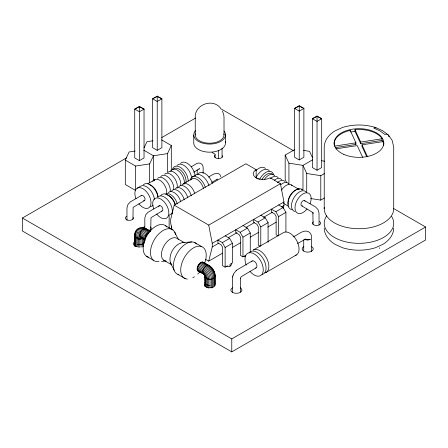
<?xml version="1.0" encoding="UTF-8"?>
<svg xmlns="http://www.w3.org/2000/svg" width="448" height="448" viewBox="0 0 448 448"><rect width="100%" height="100%" fill="white"/><g stroke="black" fill="none" stroke-linecap="round" stroke-linejoin="round"><path stroke-width="0.67" d="M212.638 287.728L212.638 278.813A10.142 5.858 60 0 0 205.47 266.381L200.004 263.228L198.369 265.261L197.305 268.85L197.428 269.87L198.369 271.214L204.596 274.602L197.792 270.676M144.245 242.542L144.306 239.35M204.904 285.942L204.904 276.214A1.512 0.874 60 0 0 203.84 274.366C200.626 271.309 205.598 263.183 209.574 265.978A7.734 4.463 60 0 1 215.04 275.447L215.214 284.452M205.111 280.454L205.195 276.528L205.083 286.714M139.378 106.4L139.378 160.619L144.032 157.937L144.032 109.088L139.378 106.4L134.725 109.088L134.725 157.937L139.378 160.619M157.231 96.124L157.231 150.343L161.885 147.655L161.885 98.806L157.231 96.124L152.578 98.806L152.578 147.655L157.231 150.343M393.714 228.133C393.59 235.183 388.629 240.957 382.81 244.367L375.368 247.75C364.728 251.009 353.203 251.009 342.563 247.75L335.121 244.367C329.302 240.957 324.341 235.183 324.218 228.133M136.562 230.653A10.31 5.953 60 0 1 143.416 229.068L148.882 232.221L146.306 234.942L145.236 238.538L139.77 235.379A5.152 2.974 60 0 0 136.125 237.485L136.125 246.406M232.691 276.584L232.4 292.533M137.194 246.999L137.194 237.955A3.819 2.206 60 0 1 139.894 236.398L144.822 239.232M150.366 231.336C147.213 228.206 142.957 227.405 140.84 231.79C139.748 233.559 138.852 237.294 141.59 237.972L141.12 238.118L140.986 239.204L141.103 247.296M142.346 237.955L142.346 246.999M204.904 276.214L205.173 277.855C207.704 280.364 213.993 279.843 215.214 276.214A8.798 5.079 60 0 0 208.992 265.44L202.77 262.052L200.004 263.228M258.49 179.133L256.15 177.783L256.15 169.68L245.902 163.761L174.194 205.156L170.688 219.341L170.688 222.958L171.987 229.712M205.705 259.386L208.734 261.139L212.246 246.954L212.246 243.337L208.734 225.098L174.194 205.156M283.282 208.258L283.948 205.554L283.948 201.942L280.437 183.702L270.189 177.783A9.929 5.734 0 0 1 256.15 177.783A9.929 5.734 0 0 1 256.15 169.68M233.122 275.139L233.968 273.297L236.471 270.245L252.146 260.994M232.574 276.993L233.184 274.926M125.311 160.098L135.593 166.051L135.593 190.473L125.311 184.52L125.311 160.098L129.097 151.984L135.128 151.054M144.038 147.946L146.95 141.702L152.981 140.778M149.66 182.728L149.66 163.884L153.446 155.77L167.513 153.608L171.298 145.488L161.622 139.888M152.863 181.44L153.446 180.191L153.446 155.77L143.769 150.17M170.716 171.164L171.298 169.915L171.298 145.488M236.174 270.553L236.471 270.245M197.714 274.058L199.606 272.3M144.234 243.18L141.103 244.569L137.194 244.272M393.529 208.488L425.6 227.002L425.6 239.971L231.773 351.876L22.4 230.994L22.4 218.025L126.582 157.875M161.711 137.598L195.63 118.014M137.228 188.16L140.739 186.133A11.418 6.591 60 0 1 149.038 188.686A11.418 6.591 60 0 1 154.448 199.422M147.801 183.775L154.818 179.721M141.406 195.49L130.43 201.824L127.999 204.417L126.969 207.822L126.969 220.366M191.268 166.729C194.214 165.547 197.221 161.846 200.754 163.346C204.406 165.245 202.793 170.184 203.101 173.376M299.236 105.722L294.582 108.41L294.582 157.259L299.236 159.942L303.884 157.259L303.884 108.41L299.236 105.722L299.236 159.942M144.463 200.603L133.134 207.379L132.927 219.212M193.626 172.189L199.623 168.728L198.912 168.941M192.265 176.971L195.776 174.944A11.418 6.591 60 0 1 209.02 185.842M183.182 183.932L191.957 178.87M159.477 205.671L148.126 212.229L145.813 214.698L144.827 217.941L144.827 228.822M208.746 177.201C211.618 174.642 219.47 170.24 220.847 176.781M317.038 116.032L312.385 118.72L312.385 167.563L317.038 170.251L321.692 167.563L321.692 118.72L317.038 116.032L317.038 170.251M162.053 211.008L150.982 217.689L150.735 229.947M211.831 182.291L217.47 179.077L216.944 179.234M172.502 213.203L169.137 215.146L169.137 228.032M375.082 127.859L375.614 127.557L382.508 130.609L388.17 134.865M208.734 225.098L280.437 183.702M212.246 243.337L283.948 201.942M212.246 246.954L218.87 243.124M228.514 237.558L236.947 232.691M245.986 227.472L254.425 222.6M263.463 217.381L272.502 212.167M281.54 206.948L283.948 205.554M227.528 265.754L225.126 267.142L222.628 265.698L222.628 247.296L221.222 244.866L217.913 242.95L217.913 240.066L222.32 242.614L229.617 238.398L232.428 243.258L232.428 262.926L230.026 264.314L230.026 266.381M245.358 255.461L242.956 256.844L240.458 255.405L240.458 237.003L239.053 234.573L235.743 232.658L235.743 229.774L240.15 232.316L247.453 228.099L250.258 232.966L250.258 251.955M260.288 246.266L258.289 245.106L258.289 226.71L256.883 224.274L253.574 222.365L253.574 219.475L257.981 222.023L265.283 217.806L268.089 222.673L268.089 242.334M278.118 235.967L276.119 234.814L276.119 216.412L274.719 213.982L271.404 212.066L271.404 209.182L275.811 211.73L283.114 207.514L285.919 212.374L285.919 232.042M225.126 267.142L225.126 247.475L232.428 243.258M242.956 256.844L242.956 237.182L250.258 232.966M260.786 245.874L260.786 226.884L268.089 222.673M278.622 235.581L278.622 216.591L285.919 212.374M208.734 261.139L222.594 253.137M232.232 247.57L240.671 242.698M250.309 237.132L258.748 232.266M267.786 227.046L276.22 222.174M256.122 267.87L241.114 276.786L240.29 278.662L240.414 278.253L240.346 292.046M266.202 272.367L296.391 254.94M22.4 218.025L231.773 338.906L425.6 227.002M286.619 182.616L285.18 179.497L285.18 155.07L294.879 149.486M312.682 159.79L302.982 165.379L288.926 163.19L285.18 155.07M301.644 189.594L302.982 189.801L302.982 165.379L306.734 173.499L320.79 175.683L324.425 173.589M310.75 198.548L320.79 200.11L324.425 198.016M293.082 236.846C297.959 235.189 302.999 229.046 308.633 231.745C310.548 232.949 311.646 235.105 311.668 237.35L311.668 251.423M297.511 243.477L305.95 238.952M191.677 241.948L182.795 242.514C174.283 244.104 168.409 254.358 170.346 262.618L174.149 270.262M141.12 238.118C138.779 238.823 134.064 237.815 134.792 234.612A9.621 5.555 60 0 1 141.59 230.681L147.062 233.839M335.244 147.633L355.925 144.435L355.925 142.811L350.202 130.474L349.468 130.586A24.819 14.33 0 0 0 334.242 145.079M382.094 140.386L360.718 143.69L354.995 131.354L354.995 129.735L355.723 129.618A24.819 14.33 0 0 1 381.898 138.342L382.094 140.386L382.861 142.05M350.801 132.003L354.995 131.354M355.925 142.811L334.555 146.121L334.359 145.695M354.995 129.735L360.718 142.072L382.094 138.762M335.838 148.887L357.213 145.583L362.65 157.304M366.587 156.33L362.006 146.462L362.006 144.838L383.376 141.534L383.572 141.954A24.819 14.33 0 0 1 383.572 145.695M135.593 166.051L149.66 163.884M153.446 180.191L154.784 179.99M161.588 261.335L166.174 261.05M210.062 287.554L210.062 279.194L207.486 278.796L205.083 276.987A2.576 1.49 60 0 0 203.258 273.829M210.062 285.505C208.085 285.454 205.262 284.844 204.904 282.531M303.514 150.388L309.54 151.323L312.424 157.567M321.322 160.692L324.666 161.213M297.629 188.966L299.634 189.28M182.795 242.514L183.383 242.614M375.368 127.45C364.728 124.191 353.203 124.191 342.563 127.45L335.121 130.833C329.302 134.238 324.341 140.011 324.218 147.067L324.218 208.678M198.369 271.214L199.125 271.443M142.47 238.347L140.84 237.737A1.512 0.874 60 0 0 139.77 238.358L139.77 247.397M137.116 238.599L139.664 239.226L143.293 238.504L143.416 246.529M220.461 108.567L293.681 150.842M291.178 184.867L298.782 189.258M304.517 200.592L315.493 206.931L318.013 209.558L319.026 213.052L319.026 224.902M212.111 152.477L215.034 154.162L215.034 157.651M283.59 203.414L288.859 206.455M278.706 204.966L283.114 207.514M260.87 215.264L265.283 217.806M243.04 225.557L247.453 228.099M225.21 235.85L229.617 238.398M165.62 225.775L172.911 229.981M194.471 242.43L201.757 246.641M184.57 242.738L177.386 238.594A12.807 7.398 -60 0 0 163.766 246.26A12.807 7.398 -60 0 0 165.379 260.943M150.158 231.42L145.236 228.581A9.621 5.555 60 0 0 141.837 227.668M202.77 262.052L209.574 265.978M149.822 231.823L144.357 228.665A10.142 5.858 60 0 0 138.488 228.805M201.891 262.136L207.357 265.294A10.13 5.852 60 0 1 214.525 277.704L214.525 286.625M200.95 262.539L206.416 265.698A10.31 5.953 60 0 1 213.707 278.32L213.707 287.241M147.941 232.91L142.47 229.757A10.13 5.852 60 0 0 135.548 231.89M199.125 264.152L204.596 267.31A9.621 5.555 60 0 1 211.394 279.093L211.394 288.014M146.306 234.942L140.84 231.79A8.798 5.079 60 0 0 134.613 235.379L134.613 245.672M198.369 265.261L203.84 268.414A8.798 5.079 60 0 1 210.062 279.194M145.723 236.152L140.258 232.994A7.734 4.463 60 0 0 134.792 236.152L134.792 246.445M197.792 266.465L203.258 269.623A7.734 4.463 60 0 1 208.729 279.093L208.729 288.131M145.359 237.373L139.894 234.22A6.49 3.746 60 0 0 135.307 236.869L135.307 246.473M197.428 267.691L202.894 270.85A6.49 3.746 60 0 1 207.486 278.796L207.486 287.834M197.305 268.85L202.77 272.009A5.152 2.974 60 0 1 206.416 278.32L206.416 287.364M197.428 269.87L202.894 273.028A3.819 2.206 60 0 1 205.598 277.704L205.598 286.748M163.621 260.137L172.004 264.975M146.233 256.116L153.518 260.327M177.884 274.394L185.175 278.6M145.13 239.999L140.258 237.205A2.576 1.49 60 0 0 138.438 238.252L138.438 247.296M145.141 240.19L141.641 238.084L140.487 236.65M143.046 238.694L144.766 239.736M171.741 264.662L170.346 262.618M203.526 262.282L204.103 262.819M220.422 107.996C212.559 97.944 194.555 104.675 195.233 117.471L195.233 134.898M388.483 135.201L392.162 140.381L393.714 147.067L393.714 208.678A34.748 20.059 0 0 1 357.834 228.726A34.748 20.059 0 0 1 324.29 207.368M275.811 211.73L278.622 216.591M257.981 222.023L260.786 226.884M240.15 232.316L242.956 237.182M222.32 242.614L225.126 247.475M174.726 232.159L178.371 239.523M362.006 144.838L367.444 156.559M355.354 143.203L355.925 144.435M222.471 110.986L223.776 114.862L224.022 117.471L224.022 134.898M376.006 127.999A4.962 2.027 -71.6 0 0 375.827 127.742L375.614 127.557A4.962 2.027 -71.6 0 0 373.856 128.122L380.027 130.855L384.759 134.417A4.962 3.511 -45 0 1 388.909 136.035L389.06 136.511M388.909 136.035L389.021 136.522M144.693 239.781L144.721 241.125M379.45 247.761L379.45 248.472M360.718 142.072L360.718 143.69M350.202 130.474L350.202 131.555M320.79 175.683L320.79 200.11M313.074 224.274L312.855 212.537L301.616 205.794A2.979 1.719 -60 0 1 301.963 201.751A2.979 1.719 -60 0 1 305.082 201.337M306.734 173.499L306.734 192.338M303.727 239.742L303.727 250.83M288.926 163.19L288.926 184.128M231.773 338.906L231.773 351.876M225.501 134.551L225.501 142.66M222.051 148.154L222.051 157.203M218.54 150.181L218.54 158.536M215.04 275.447L215.04 285.908M197.193 169.865L197.193 174.709M193.754 135.246L193.754 143.349A15.887 9.173 0 0 0 211.26 152.13A15.887 9.173 0 0 0 225.288 141.467M171.634 226.033L171.634 229.443M167.513 153.608L167.513 172.446M137.189 237.619L137.189 238.991M213.136 286.966A4.962 2.867 0 0 1 207.144 287.426A4.962 2.867 0 0 1 204.831 284.2M137.015 246.529A4.962 2.867 0 0 1 134.792 241.735M319.463 221.53A4.032 2.33 0 0 1 319.62 224.722A4.032 2.33 0 0 1 314.11 224.997A4.032 2.33 0 0 1 313.314 221.833M150.517 226.985A4.032 2.33 0 0 1 148.26 230.569M143.326 227.718A4.032 2.33 0 0 1 144.368 226.677M133.28 217.426A4.032 2.33 0 0 1 128.341 220.276A4.032 2.33 0 0 1 126.538 216.378M231.353 263.749A4.032 2.33 0 0 1 226.414 266.599M245.65 256.374A4.032 2.33 0 0 1 244.244 256.306M240.296 287.823A5.55 3.203 0 0 1 240.296 292.354A5.55 3.203 0 0 1 232.45 292.354A5.55 3.203 0 0 1 232.45 287.823M222.438 155.658A4.032 2.33 0 0 1 217.84 158.547A4.032 2.33 0 0 1 215.242 154.918M311.623 246.646A5.55 3.203 0 0 1 311.623 251.177A5.55 3.203 0 0 1 303.772 251.177A5.55 3.203 0 0 1 303.772 246.646M160.726 176.702A9.929 5.734 60 0 1 169.204 178.035A9.929 5.734 60 0 1 173.718 189.666M157.545 178.321A9.929 5.734 60 0 1 165.978 180.354A9.929 5.734 60 0 1 170.206 191.694M164.562 174.272A9.929 5.734 60 0 1 173.281 176.602A9.929 5.734 60 0 1 177.094 188.25M168.073 172.245A9.929 5.734 60 0 1 176.512 174.272A9.929 5.734 60 0 1 180.734 185.612M171.254 170.621A9.929 5.734 60 0 1 180.018 172.245A9.929 5.734 60 0 1 184.117 184.195M173.012 169.607A9.929 5.734 60 0 1 181.49 170.94A9.929 5.734 60 0 1 186.004 182.571M172.346 169.646A11.418 6.591 60 0 1 181.194 167.927A11.418 6.591 60 0 1 188.216 181.227M177.038 165.374A11.418 6.591 60 0 1 185.567 166.589A11.418 6.591 60 0 1 191.654 177.94M180.55 163.346A11.418 6.591 60 0 1 189.078 164.562A11.418 6.591 60 0 1 195.166 175.913M135.946 198.671A11.418 6.591 60 0 1 141.534 188.054A11.418 6.591 60 0 1 150.886 204.254A11.418 6.591 60 0 1 138.897 203.79M143.343 184.828A11.418 6.591 60 0 1 151.872 186.043A11.418 6.591 60 0 1 157.959 197.394M153.059 205.184A11.418 6.591 60 0 1 150.483 206.422M154.034 180.348A9.929 5.734 60 0 1 162.473 182.381A9.929 5.734 60 0 1 166.695 193.721M149.19 184.503A9.929 5.734 60 0 1 158.015 196.902M141.086 195.815A2.979 1.719 60 0 1 144.575 197.462A2.979 1.719 60 0 1 143.534 200.721M175.375 188.619A9.929 5.734 60 0 1 182.118 189.134A9.929 5.734 60 0 1 187.774 197.82M178.556 186.995A9.929 5.734 60 0 1 185.326 186.889A9.929 5.734 60 0 1 191.285 195.793M171.534 191.05A9.929 5.734 60 0 1 178.304 190.943A9.929 5.734 60 0 1 184.262 199.847M168.353 192.668A9.929 5.734 60 0 1 175.095 193.189A9.929 5.734 60 0 1 180.751 201.874M165.631 194.068A9.929 5.734 60 0 1 177.24 203.902M167.02 194.802A9.929 5.734 60 0 1 175.325 204.322M160.793 195.591A11.418 6.591 60 0 1 168.207 195.222A11.418 6.591 60 0 1 175.162 204.753M158.57 196.426A11.418 6.591 60 0 1 168.314 200.57A11.418 6.591 60 0 1 172.077 213.226M153.776 208.964A11.418 6.591 60 0 1 159.365 198.352A11.418 6.591 60 0 1 168.717 214.547A11.418 6.591 60 0 1 156.727 214.082M190.176 179.945A11.418 6.591 60 0 1 197.338 177.201A11.418 6.591 60 0 1 205.346 187.326M197.999 174.11A11.418 6.591 60 0 1 205.414 173.74A11.418 6.591 60 0 1 212.369 183.271M190.842 179.906A9.929 5.734 60 0 1 197.607 179.799A9.929 5.734 60 0 1 203.566 188.703M182.067 184.968A9.929 5.734 60 0 1 188.832 184.862A9.929 5.734 60 0 1 194.79 193.766M158.676 206.825A2.979 1.719 60 0 1 162.042 207.144A2.979 1.719 60 0 1 161.577 211.053M277.379 182.633A9.929 5.734 -60 0 1 284.945 181.446M280.89 184.66A9.929 5.734 -60 0 1 288.786 183.876M274.316 180.225A9.929 5.734 -60 0 1 281.764 179.822M270.357 178.578A9.929 5.734 -60 0 1 278.253 177.794M264.393 179.368A9.929 5.734 -60 0 1 274.747 175.767M261.946 179.452A9.929 5.734 -60 0 1 272.664 174.35M259.582 179.463A11.418 6.591 -60 0 1 267.534 171.623A11.418 6.591 -60 0 1 273.655 174.798M256.077 177.436A11.418 6.591 -60 0 1 269.338 170.985M255.948 170.626A11.418 6.591 -60 0 1 265.451 168.493M307.098 208.936A11.418 6.591 -60 0 1 295.114 209.401A11.418 6.591 -60 0 1 304.466 193.2A11.418 6.591 -60 0 1 310.055 203.818M294.924 211.473A11.418 6.591 -60 0 1 294.101 197.445A11.418 6.591 -60 0 1 306.544 192.466M292.006 209.541A11.418 6.591 -60 0 1 290.091 196.274A11.418 6.591 -60 0 1 302.658 189.974M288.21 204.546A9.929 5.734 -60 0 1 296.212 189.846M296.806 189.65A9.929 5.734 -60 0 1 297.959 189.47M281.585 190.047A9.929 5.734 -60 0 1 291.967 185.494M302.574 205.839A2.979 1.719 -60 0 1 302.058 205.912M264.981 272.843A12.908 7.454 60 0 0 266.739 258.457A12.908 7.454 60 0 0 253.299 250.012L283.483 232.585A12.908 7.454 60 0 1 296.929 241.024A12.908 7.454 60 0 1 295.17 255.416M249.038 252.98A12.908 7.454 60 0 1 263.11 258.602A12.908 7.454 60 0 1 262.175 274.467M246.232 265.138A12.908 7.454 60 0 1 252.392 253.086A12.908 7.454 60 0 1 263.172 271.118A12.908 7.454 60 0 1 249.99 271.426M251.703 261.408A3.97 2.29 60 0 1 256.122 263.29A3.97 2.29 60 0 1 255.539 268.05M304.886 239.338A3.97 2.436 -3.4 0 0 309.686 239.546L310.352 239.198L309.686 239.495A3.97 2.29 0 0 1 304.892 239.131M224.062 131.074A15.887 9.173 0 0 1 209.182 144.066A15.887 9.173 0 0 1 195.58 130.614M223.899 133.812A14.398 8.31 0 0 1 209.625 143.209A14.398 8.31 0 0 1 195.356 133.812M391.619 216.412A34.748 20.059 0 0 1 358.456 243.326A34.748 20.059 0 0 1 326.67 215.863M208.236 265.205A9.621 5.555 60 0 1 215.04 276.987M210.336 267.03A6.49 3.746 60 0 1 211.126 267.646M143.36 227.965A8.798 5.079 60 0 1 145.992 228.81L146.569 229.348A7.734 4.463 60 0 0 145.158 228.749M144.99 238.515A5.169 2.985 -60 0 1 148.921 232.366M158.967 261.498A18.043 10.416 -60 0 1 154.672 239.148A18.043 10.416 -60 0 1 175.616 234.55M199.181 271.55A5.169 2.985 -60 0 1 197.977 265.686A5.169 2.985 -60 0 1 203.773 262.702M148.708 257.258A18.043 10.416 -60 0 1 147.14 235.34A18.043 10.416 -60 0 1 166.796 226.962M187.376 279.082A18.043 10.416 -60 0 1 182.157 262.343A18.043 10.416 -60 0 1 199.164 246.154A18.043 10.416 -60 0 1 204.977 262.326M194.454 276.735A18.043 10.416 -60 0 1 192.791 277.721M178.942 274.719A18.043 10.416 -60 0 1 177.162 253.193A18.043 10.416 -60 0 1 196.694 244.003M144.032 109.088L139.378 111.776L134.725 109.088L139.356 106.814L144.032 109.088M161.885 98.806L157.231 101.494L152.578 98.806L157.209 96.533L161.885 98.806M303.884 108.41L299.236 111.098L294.582 108.41L299.242 106.142L303.884 108.41M321.692 118.72L317.038 121.402L312.385 118.72L317.05 116.452L321.692 118.72M313.113 213.203L313.012 212.867L313.113 213.203M343.857 154.386A24.819 14.33 0 0 0 383.572 144.889A24.819 14.33 0 0 0 349.468 129.774A24.819 14.33 0 0 0 343.857 154.386"/></g></svg>
